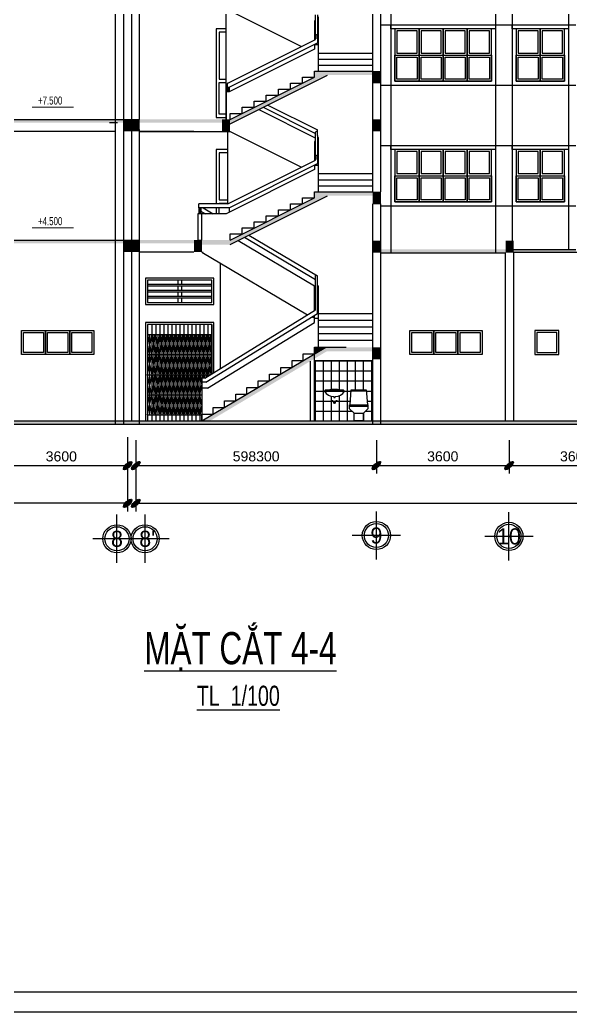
# Model space of a CAD drawing. Extents: x -110475 to -26375, y -22185 to 37215.
# Drawn here: x -76441 to -62730, y -22185 to 2491 of the extents above; entities that cross this region are included whole.
import ezdxf
from ezdxf.enums import TextEntityAlignment as Align

# ---------------------------------------------------------------- set-up
doc = ezdxf.new("R2010")
doc.units = 0
doc.header["$LTSCALE"] = 800
doc.header["$MEASUREMENT"] = 0
doc.header["$PDMODE"] = 2
doc.layers.get('0').update_dxf_attribs({"linetype": 'CONTINUOUS'})
doc.layers.get('DEFPOINTS').update_dxf_attribs({"linetype": 'CONTINUOUS'})
for name, color, linetype in [('BAO', 3, 'CONTINUOUS'), ('CUA', 4, 'CONTINUOUS'), ('DIM', 6, 'CONTINUOUS'), ('HATCH', 6, 'CONTINUOUS'), ('mc1', 5, 'CONTINUOUS'), ('MDUNG', 3, 'CONTINUOUS'), ('TBI', 3, 'CONTINUOUS'), ('TEXT', 7, 'CONTINUOUS')]:
    doc.layers.add(name, color=color, linetype=linetype)
doc.layers.add('TUONG', color=3, linetype='CONTINUOUS', lineweight=30)
doc.styles.add('DIM', font='VHELVEN.TTF')
doc.styles.get("Standard").update_dxf_attribs({"font": 'vn_vni.shx', "width": 0.7})
doc.styles.add('T2', font='VTIMESN.TTF')
doc.styles.add('VNI-HELVE', font='VHELVEN.TTF')
doc.dimstyles.new('DIM100S', dxfattribs={"dimtxt": 250, "dimasz": 150, "dimexe": 200, "dimexo": 0, "dimgap": 100, "dimtad": 1, "dimdec": 0, "dimlfac": 100, "dimrnd": 50, "dimzin": 0, "dimdsep": 46, "dimtxsty": 'VNI-HELVE', "dimblk1": 'ARCHTICK', "dimblk2": 'ARCHTICK', "dimsah": 1, "dimcen": 0, "dimclrd": 6, "dimclre": 6, "dimclrt": 6, "dimadec": 0, "dimazin": 0, "dimtfac": 1, "dimtdec": 0, "dimtofl": 0, "dimtmove": 0, "dimatfit": 3, "dimldrblk": 'ARCHTICK', "dimfxl": 0, "dimtolj": 1, "dimtzin": 0, "dimarcsym": 0})

# ---------------------------------------------------------------- blocks, each defined once
blk = doc.blocks.new('SB6')
at = {"layer": 'TEXT'}
blk.add_line((-160, 0), (169, 0), dxfattribs=at)
blk.add_lwpolyline([(0, 0, 0, 150, 0), (0, 150, 0, 0, 0), (0, 340, 20, 20, 0)], format="xyseb", dxfattribs=at)
at = {"layer": 'TEXT', "const_width": 20}
blk.add_lwpolyline([(-56, 302), (983, 302)], dxfattribs=at)
at = {"layer": 'TEXT', "color": 7, "style": 'DIM'}
blk.add_attdef('+0.000', (94, 369), '', height=150, dxfattribs=at)
blk = doc.blocks.new('WC2d21')
blk.add_line((-154, 762), (154, 762))
at = {"color": 151}
for p, q in [((-250, 738), (250, 738)), ((-69, 502), (-39, 502)), ((-54, 517), (-54, 488)), ((69, 502), (39, 502)), ((54, 517), (54, 488)), ((-25, 457), (25, 457)), ((0, 483), (0, 432))]:
    blk.add_line(p, q, dxfattribs=at)
blk.add_lwpolyline([(14, 580), (19, 605, 0.263805), (250, 738), (229, 762), (154, 762, 0.159336), (-154, 762), (-229, 762), (-250, 738, 0.263805), (-19, 605), (-14, 580), (0, 580)], format="xyb", close=True)
for centre, radius in [((-54, 502), 10.5), ((54, 502), 10.5), ((0, 457), 21)]:
    blk.add_circle(centre, radius, dxfattribs=at)
blk = doc.blocks.new('_ArchTick')
h = blk.add_hatch(color=256)
edge = h.paths.add_edge_path()
edge.add_ellipse((0, 0), major_axis=(0.5, 0.5), ratio=0.348148, start_angle=0, end_angle=360)
blk.add_ellipse((0, 0), major_axis=(0.5, 0.5), ratio=0.348148)
blk = doc.blocks.new('*D12')
at = {"layer": 'DEFPOINTS', "color": 0, "linetype": 'Continuous'}
for p in [(-77058, -7885), (-73761, -7885), (-73761, -8594)]:
    blk.add_point(p, dxfattribs=at)
at = {"layer": 'DIM', "color": 6, "linetype": 'Continuous', "lineweight": -2}
for p, q in [((-77058, -7885), (-77058, -8794)), ((-73761, -7885), (-73761, -8794)), ((-77058, -8594), (-73761, -8594))]:
    blk.add_line(p, q, dxfattribs=at)
at = {"layer": 'DIM', "color": 6, "linetype": 'Continuous', "lineweight": -2, "xscale": 200, "yscale": 200, "zscale": 200, "rotation": 180}
blk.add_blockref('_ArchTick', (-77058, -8594), dxfattribs=at)
at = {"layer": 'DIM', "color": 6, "linetype": 'Continuous', "lineweight": -2, "xscale": 200, "yscale": 200, "zscale": 200}
blk.add_blockref('_ArchTick', (-73761, -8594), dxfattribs=at)
at = {"layer": 'DIM', "color": 6, "linetype": 'Continuous', "insert": (-75410, -8366), "char_height": 250, "attachment_point": 5, "style": 'VNI-HELVE'}
blk.add_mtext('\\A1;3600', dxfattribs=at)
blk = doc.blocks.new('*D13')
at = {"layer": 'DEFPOINTS', "color": 0, "linetype": 'Continuous'}
for p in [(-73557, -7961), (-67574, -7961), (-67574, -8593)]:
    blk.add_point(p, dxfattribs=at)
at = {"layer": 'DIM', "color": 6, "linetype": 'Continuous', "lineweight": -2}
for p, q in [((-73557, -7961), (-73557, -8793)), ((-67574, -7961), (-67574, -8793)), ((-73557, -8593), (-67574, -8593))]:
    blk.add_line(p, q, dxfattribs=at)
at = {"layer": 'DIM', "color": 6, "linetype": 'Continuous', "lineweight": -2, "xscale": 200, "yscale": 200, "zscale": 200, "rotation": 180}
blk.add_blockref('_ArchTick', (-73557, -8593), dxfattribs=at)
at = {"layer": 'DIM', "color": 6, "linetype": 'Continuous', "lineweight": -2, "xscale": 200, "yscale": 200, "zscale": 200}
blk.add_blockref('_ArchTick', (-67574, -8593), dxfattribs=at)
at = {"layer": 'DIM', "color": 6, "linetype": 'Continuous', "insert": (-70565, -8365), "char_height": 250, "attachment_point": 5, "style": 'VNI-HELVE'}
blk.add_mtext('\\A1;598300', dxfattribs=at)
blk = doc.blocks.new('*D14')
at = {"layer": 'DEFPOINTS', "color": 0, "linetype": 'Continuous'}
for p in [(-67574, -7961), (-64273, -7961), (-64273, -8593)]:
    blk.add_point(p, dxfattribs=at)
at = {"layer": 'DIM', "color": 6, "linetype": 'Continuous', "lineweight": -2}
for p, q in [((-67574, -7961), (-67574, -8793)), ((-64273, -7961), (-64273, -8793)), ((-67574, -8593), (-64273, -8593))]:
    blk.add_line(p, q, dxfattribs=at)
at = {"layer": 'DIM', "color": 6, "linetype": 'Continuous', "lineweight": -2, "xscale": 200, "yscale": 200, "zscale": 200, "rotation": 180}
blk.add_blockref('_ArchTick', (-67574, -8593), dxfattribs=at)
at = {"layer": 'DIM', "color": 6, "linetype": 'Continuous', "lineweight": -2, "xscale": 200, "yscale": 200, "zscale": 200}
blk.add_blockref('_ArchTick', (-64273, -8593), dxfattribs=at)
at = {"layer": 'DIM', "color": 6, "linetype": 'Continuous', "insert": (-65923, -8365), "char_height": 250, "attachment_point": 5, "style": 'VNI-HELVE'}
blk.add_mtext('\\A1;3600', dxfattribs=at)
blk = doc.blocks.new('*D15')
at = {"layer": 'DEFPOINTS', "color": 0, "linetype": 'Continuous'}
for p in [(-64273, -7961), (-60965, -7961), (-60965, -8593)]:
    blk.add_point(p, dxfattribs=at)
at = {"layer": 'DIM', "color": 6, "linetype": 'Continuous', "lineweight": -2}
for p, q in [((-64273, -7961), (-64273, -8793)), ((-60965, -7961), (-60965, -8793)), ((-64273, -8593), (-60965, -8593))]:
    blk.add_line(p, q, dxfattribs=at)
at = {"layer": 'DIM', "color": 6, "linetype": 'Continuous', "lineweight": -2, "xscale": 200, "yscale": 200, "zscale": 200, "rotation": 180}
blk.add_blockref('_ArchTick', (-64273, -8593), dxfattribs=at)
at = {"layer": 'DIM', "color": 6, "linetype": 'Continuous', "lineweight": -2, "xscale": 200, "yscale": 200, "zscale": 200}
blk.add_blockref('_ArchTick', (-60965, -8593), dxfattribs=at)
at = {"layer": 'DIM', "color": 6, "linetype": 'Continuous', "insert": (-62619, -8365), "char_height": 250, "attachment_point": 5, "style": 'VNI-HELVE'}
blk.add_mtext('\\A1;3600', dxfattribs=at)
blk = doc.blocks.new('*D21')
at = {"layer": 'DEFPOINTS', "color": 0, "linetype": 'Continuous'}
for p in [(-73557, -7961), (-41776, -7961), (-73557, -9533)]:
    blk.add_point(p, dxfattribs=at)
at = {"layer": 'DIM', "color": 6, "linetype": 'Continuous', "lineweight": -2}
for p, q in [((-73557, -7961), (-73557, -9733)), ((-41776, -7961), (-41776, -9733)), ((-41776, -9533), (-73557, -9533))]:
    blk.add_line(p, q, dxfattribs=at)
at = {"layer": 'DIM', "color": 6, "linetype": 'Continuous', "lineweight": -2, "xscale": 200, "yscale": 200, "zscale": 200, "rotation": 180}
blk.add_blockref('_ArchTick', (-73557, -9533), dxfattribs=at)
at = {"layer": 'DIM', "color": 6, "linetype": 'Continuous', "lineweight": -2, "xscale": 200, "yscale": 200, "zscale": 200}
blk.add_blockref('_ArchTick', (-41776, -9533), dxfattribs=at)
at = {"layer": 'DIM', "color": 6, "linetype": 'Continuous', "insert": (-57666, -9305), "char_height": 250, "attachment_point": 5, "style": 'VNI-HELVE'}
blk.add_mtext('\\A1;33600', dxfattribs=at)
blk = doc.blocks.new('*D22')
at = {"layer": 'DEFPOINTS', "color": 0, "linetype": 'Continuous'}
for p in [(-99575, -7885), (-73761, -7885), (-99575, -9531)]:
    blk.add_point(p, dxfattribs=at)
at = {"layer": 'DIM', "color": 6, "linetype": 'Continuous', "lineweight": -2}
for p, q in [((-99575, -7885), (-99575, -9731)), ((-73761, -7885), (-73761, -9731)), ((-73761, -9531), (-99575, -9531))]:
    blk.add_line(p, q, dxfattribs=at)
at = {"layer": 'DIM', "color": 6, "linetype": 'Continuous', "lineweight": -2, "xscale": 200, "yscale": 200, "zscale": 200, "rotation": 180}
blk.add_blockref('_ArchTick', (-99575, -9531), dxfattribs=at)
at = {"layer": 'DIM', "color": 6, "linetype": 'Continuous', "lineweight": -2, "xscale": 200, "yscale": 200, "zscale": 200}
blk.add_blockref('_ArchTick', (-73761, -9531), dxfattribs=at)
at = {"layer": 'DIM', "color": 6, "linetype": 'Continuous', "insert": (-86668, -9303), "char_height": 250, "attachment_point": 5, "style": 'VNI-HELVE'}
blk.add_mtext('\\A1;27600', dxfattribs=at)

msp = doc.modelspace()

# ---------------------------------------------------------------- hatches: boundary and pattern name
at = {"layer": 'HATCH'}
h = msp.add_hatch(dxfattribs=at)
h.set_pattern_fill('_USER', color=6, scale=250, style=0, pattern_type=0)
h.set_pattern_definition([(0, (117909.05, 26760.27), (0, 250), [])])
h.paths.add_polyline_path([(-67662.808, -5983.693), (-69112.679, -5983.693), (-69112.679, -7483.693), (-68127.808, -7483.693), (-68127.808, -7287.861), (-68241.808, -7179.993), (-68241.808, -7112.029), (-68241.808, -7080.693), (-68230.04, -7080.693), (-68197.808, -6712.693), (-68012.808, -6712.693), (-67827.808, -6712.693), (-67795.575, -7080.693), (-67783.808, -7080.693), (-67783.808, -7112.029), (-67783.808, -7179.993), (-67897.808, -7287.861), (-67897.808, -7483.693), (-67662.808, -7483.693)])
h.paths.add_polyline_path([(-68387.757, -6721.202), (-68366.815, -6745.711, -0.263804579), (-68597.581, -6879.183), (-68602.484, -6903.693), (-68616.954, -6903.693), (-68631.424, -6903.693), (-68636.328, -6879.183, -0.263804579), (-68867.094, -6745.711), (-68846.152, -6721.202), (-68770.776, -6721.202, -0.159336024), (-68463.132, -6721.202)], flags=16)
h.paths.add_polyline_path([(-68552.145, -6981.202, -1), (-68573.145, -6981.202, -1)], flags=16)
h.paths.add_polyline_path([(-68660.763, -6981.202, -1), (-68681.763, -6981.202, -1)], flags=16)
h.paths.add_polyline_path([(-68595.954, -7026.202, -1), (-68637.954, -7026.202, -1)], flags=16)
h = msp.add_hatch(dxfattribs=at)
h.set_pattern_fill('_USER', color=6, scale=200, angle=90, style=0, pattern_type=0)
h.set_pattern_definition([(90, (117909.05, 26760.27), (-200, 1e-14), [])])
h.paths.add_polyline_path([(-67662.808, -5983.693), (-69112.679, -5983.693), (-69112.679, -7483.693), (-68127.808, -7483.693), (-68127.808, -7287.861), (-68241.808, -7179.993), (-68241.808, -7112.029), (-68241.808, -7080.693), (-68230.04, -7080.693), (-68197.808, -6712.693), (-68012.808, -6712.693), (-67827.808, -6712.693), (-67795.575, -7080.693), (-67783.808, -7080.693), (-67783.808, -7112.029), (-67783.808, -7179.993), (-67897.808, -7287.861), (-67897.808, -7483.693), (-67662.808, -7483.693)])
h.paths.add_polyline_path([(-68387.757, -6721.202), (-68366.815, -6745.711, -0.263804579), (-68597.581, -6879.183), (-68602.484, -6903.693), (-68616.954, -6903.693), (-68631.424, -6903.693), (-68636.328, -6879.183, -0.263804579), (-68867.094, -6745.711), (-68846.152, -6721.202), (-68770.776, -6721.202, -0.159336024), (-68463.132, -6721.202)], flags=16)
h.paths.add_polyline_path([(-68552.145, -6981.202, -1), (-68573.145, -6981.202, -1)], flags=16)
h.paths.add_polyline_path([(-68660.763, -6981.202, -1), (-68681.763, -6981.202, -1)], flags=16)
h.paths.add_polyline_path([(-68595.954, -7026.202, -1), (-68637.954, -7026.202, -1)], flags=16)

# ---------------------------------------------------------------- linework, layer by layer
at = {"layer": 'BAO', "color": 3, "linetype": 'Continuous'}
for p, q in [((-74026.275, -11013.527), (-74026.275, -9813.527)), ((-73326.275, -11013.527), (-73326.275, -9813.527)), ((-67573.951, -10931.377), (-67573.951, -9731.377)), ((-64278.275, -10953.326), (-64278.275, -9753.326)), ((-66973.951, -10331.377), (-68173.951, -10331.377)), ((-63678.275, -10353.326), (-64878.275, -10353.326)), ((-73426.275, -10413.527), (-74626.275, -10413.527)), ((-72726.275, -10413.527), (-73926.275, -10413.527))]:
    msp.add_line(p, q, dxfattribs=at)
for points in [[(-73662.808, 23916.307), (-73662.808, -7483.693)], [(-71212.679, 16.307), (-71212.679, 166.307), (-70912.679, 166.307), (-70912.679, 316.307), (-70612.679, 316.307), (-70612.679, 466.307), (-70312.679, 466.307), (-70312.679, 616.307), (-70012.679, 616.307), (-70012.679, 766.307), (-69712.679, 766.307), (-69712.679, 916.307), (-69412.679, 916.307), (-69412.679, 1066.307), (-69112.679, 1066.307)], [(-74062.808, -283.693), (-76962.808, -283.693)], [(-72112.679, -283.693), (-73462.808, -283.693)], [(-71212.679, -2983.693), (-71212.679, -2833.693), (-70912.679, -2833.693), (-70912.679, -2683.693), (-70612.679, -2683.693), (-70612.679, -2533.693), (-70312.679, -2533.693), (-70312.679, -2383.693), (-70012.679, -2383.693), (-70012.679, -2233.693), (-69712.679, -2233.693), (-69712.679, -2083.693), (-69412.679, -2083.693), (-69412.679, -1933.693), (-69112.679, -1933.693)], [(-72112.679, -3283.693), (-73462.808, -3283.693)], [(-71912.679, -7483.693), (-71912.679, -7317.026), (-71632.679, -7317.026), (-71632.679, -7150.359), (-71352.679, -7150.359), (-71352.679, -6983.693), (-71072.679, -6983.693), (-71072.679, -6817.026), (-70792.679, -6817.026), (-70792.679, -6650.359), (-70512.679, -6650.359), (-70512.679, -6483.693), (-70232.679, -6483.693), (-70232.679, -6317.026), (-69952.679, -6317.026), (-69952.679, -6150.359), (-69672.679, -6150.359), (-69672.679, -5983.693), (-69392.679, -5983.693), (-69392.679, -5817.026), (-69112.679, -5817.026)]]:
    msp.add_lwpolyline(points, dxfattribs=at)
for centre, radius in [((-74026.275, -10413.527), 350), ((-74026.275, -10413.527), 300), ((-73326.275, -10413.527), 350), ((-73326.275, -10413.527), 300), ((-67573.951, -10331.377), 350), ((-67573.951, -10331.377), 300), ((-64278.275, -10353.326), 350), ((-64278.275, -10353.326), 300)]:
    msp.add_circle(centre, radius, dxfattribs=at)
at = {"layer": 'CUA', "color": 4, "linetype": 'ByBlock'}
for p, q in [((-69087.679, 2003.074), (-69087.679, 2616.307)), ((-69037.679, 2616.307), (-69037.679, 1915.611)), ((-69012.679, 2466.307), (-69012.679, 2566.307)), ((-71562.808, 2266.307), (-71562.808, 66.307)), ((-71312.679, 2266.307), (-71562.808, 2266.307)), ((-69112.679, 2466.307), (-69112.679, 1990.611)), ((-69087.679, 2466.307), (-69112.679, 2466.307)), ((-69012.679, 2466.307), (-69037.679, 2466.307)), ((-69012.679, 1216.307), (-69012.679, 2466.307)), ((-71482.808, 2186.307), (-71482.808, 1016.307)), ((-71312.679, 2186.307), (-71482.808, 2186.307)), ((-71267.679, 916.307), (-69087.679, 2003.074)), ((-69087.679, 2096.307), (-69087.679, 2016.307)), ((-69057.679, 2116.307), (-69067.679, 2116.307)), ((-69037.679, 2016.307), (-69037.679, 2096.307)), ((-71237.679, 815.611), (-69037.679, 1915.611)), ((-69112.679, 1878.111), (-69112.679, 1766.307)), ((-69012.679, 1866.307), (-69112.679, 1866.307)), ((-69062.679, 1903.111), (-69062.679, 1866.307)), ((-69062.679, 1903.111), (-69062.679, 1866.307)), ((-69012.679, 1216.307), (-69012.679, 1866.307)), ((-69012.679, 1666.307), (-67662.808, 1666.307)), ((-69012.679, 1516.307), (-67662.808, 1516.307)), ((-69012.679, 1366.307), (-67662.808, 1366.307)), ((-71482.808, 1016.307), (-71312.679, 1016.307)), ((-71482.808, 146.307), (-71482.808, 936.307)), ((-71482.808, 936.307), (-71312.679, 936.307)), ((-71287.679, 896.307), (-71287.679, 816.307)), ((-71287.679, 840.611), (-71287.679, 703.807)), ((-71287.679, 816.307), (-71237.679, 816.307)), ((-71262.679, 816.307), (-71262.679, 703.807)), ((-71262.679, 816.307), (-71262.679, 703.807)), ((-71237.679, 816.307), (-71237.679, 703.807)), ((-71312.679, 703.807), (-71312.679, 16.307)), ((-71237.679, 703.807), (-71312.679, 703.807)), ((-70500.876, 260.406), (-69112.679, -433.693)), ((-70388.376, 316.656), (-69087.679, -333.693)), ((-70276.573, 372.557), (-69037.679, -246.889)), ((-71562.808, 66.307), (-71312.679, 66.307)), ((-71312.679, 146.307), (-71482.808, 146.307)), ((-69112.679, -433.693), (-69087.679, -433.693)), ((-69087.679, -383.693), (-69087.679, -303.693)), ((-69087.679, -996.926), (-69087.679, -383.693)), ((-69057.679, -283.693), (-69067.679, -283.693)), ((-69037.679, -383.693), (-69037.679, -246.889)), ((-69037.679, -383.693), (-69037.679, -1084.389)), ((-69037.679, -433.693), (-69012.679, -433.693)), ((-69012.679, -533.693), (-69012.679, -433.693)), ((-71562.808, -733.693), (-71562.808, -2083.693)), ((-71276.545, -733.693), (-71562.808, -733.693)), ((-69112.679, -533.693), (-69112.679, -1009.389)), ((-69087.679, -533.693), (-69112.679, -533.693)), ((-69012.679, -533.693), (-69037.679, -533.693)), ((-69012.679, -1783.693), (-69012.679, -533.693)), ((-71482.808, -813.693), (-71482.808, -1983.693)), ((-71276.545, -813.693), (-71482.808, -813.693)), ((-69087.679, -903.693), (-69087.679, -983.693)), ((-69057.679, -883.693), (-69067.679, -883.693)), ((-69037.679, -983.693), (-69037.679, -903.693)), ((-71267.679, -2083.693), (-69087.679, -996.926)), ((-71236.286, -2183.693), (-69037.679, -1084.389)), ((-69112.679, -1121.889), (-69112.679, -1233.693)), ((-69012.679, -1133.693), (-69112.679, -1133.693)), ((-69062.679, -1096.889), (-69062.679, -1133.693)), ((-69062.679, -1096.889), (-69062.679, -1133.693)), ((-69012.679, -1783.693), (-69012.679, -1133.693)), ((-69012.679, -1333.693), (-67662.808, -1333.693)), ((-69012.679, -1483.693), (-67662.808, -1483.693)), ((-69012.679, -1633.693), (-67662.808, -1633.693)), ((-71267.679, -2083.693), (-71987.679, -2083.693)), ((-71987.679, -2183.693), (-71987.679, -2083.693)), ((-71236.286, -2183.693), (-71987.679, -2183.693)), ((-71987.679, -2183.693), (-71987.679, -2333.693)), ((-71962.679, -2183.693), (-71962.679, -2333.693)), ((-71962.679, -2183.693), (-71962.679, -2333.693)), ((-71937.679, -2183.693), (-71937.679, -2333.693)), ((-71482.808, -1983.693), (-71276.545, -1983.693)), ((-71237.679, -2183.693), (-71237.679, -2296.193)), ((-72012.679, -2333.693), (-72012.679, -2983.693)), ((-71912.679, -2983.693), (-71912.679, -2333.693)), ((-72012.679, -2983.693), (-71912.679, -2983.693)), ((-72012.679, -2983.693), (-71912.679, -2983.693)), ((-71843.403, -6417.026), (-69087.679, -4722.239)), ((-71815.114, -6517.026), (-69037.679, -4808.887)), ((-69177.45, -4894.847), (-69163.828, -4902.955)), ((-69163.828, -4902.955), (-69112.679, -4902.955)), ((-71772.679, -6667.026), (-69112.679, -5031.11)), ((-71912.679, -6417.026), (-71912.679, -6517.026)), ((-71843.403, -6417.026), (-71912.679, -6417.026)), ((-71912.679, -6417.026), (-71912.679, -6517.026)), ((-71843.403, -6417.026), (-71912.679, -6417.026)), ((-71815.114, -6517.026), (-71912.679, -6517.026)), ((-71912.679, -6667.026), (-71912.679, -7483.693)), ((-71772.679, -6667.026), (-71912.679, -6667.026)), ((-71912.679, -6667.026), (-71912.679, -7483.693))]:
    msp.add_line(p, q, dxfattribs=at)
at = {"layer": 'CUA', "color": 4}
for p, q in [((-71884.679, -2183.693), (-71632.679, -2333.693)), ((-71937.679, -2268.52), (-71828.189, -2333.693)), ((-70851.636, -2914.974), (-69087.679, -3964.948)), ((-70745.381, -2861.847), (-69037.679, -3878.336)), ((-71011.019, -2994.666), (-69112.679, -4124.63)), ((-69087.679, -4722.239), (-69087.679, -3848.574)), ((-69037.679, -4808.887), (-69037.679, -3878.336)), ((-69112.679, -4737.614), (-69112.679, -4124.63)), ((-69112.679, -4124.63), (-69087.679, -4124.63)), ((-69037.679, -4124.63), (-69012.679, -4124.63)), ((-69012.679, -5650.359), (-69012.679, -4124.63)), ((-69112.679, -5031.11), (-69112.679, -4855.012)), ((-69112.679, -4931.11), (-69012.679, -4931.11)), ((-67662.808, -4817.026), (-69012.679, -4817.026)), ((-73312.808, -5033.693), (-73312.808, -7483.693)), ((-71612.808, -5033.693), (-73312.808, -5033.693)), ((-71662.808, -5083.693), (-73262.808, -5083.693)), ((-73262.808, -5083.693), (-73262.808, -7483.693)), ((-73162.808, -5083.693), (-73162.808, -7483.693)), ((-73062.808, -5083.693), (-73062.808, -7483.693)), ((-72962.808, -5083.693), (-72962.808, -7483.693)), ((-72862.808, -5083.693), (-72862.808, -7483.693)), ((-72762.808, -5083.693), (-72762.808, -7483.693)), ((-72662.808, -5083.693), (-72662.808, -7483.693)), ((-72562.808, -5083.693), (-72562.808, -7483.693)), ((-72462.808, -5083.693), (-72462.808, -7483.693)), ((-72362.808, -5083.693), (-72362.808, -7483.693)), ((-72262.808, -5083.693), (-72262.808, -7483.693)), ((-72162.808, -5083.693), (-72162.808, -7483.693)), ((-72062.808, -5083.693), (-72062.808, -7483.693)), ((-71962.808, -5083.693), (-71962.808, -7483.693)), ((-71862.808, -5083.693), (-71862.808, -6417.026)), ((-71762.808, -5083.693), (-71762.808, -6367.46)), ((-71662.808, -6305.959), (-71662.808, -5083.693)), ((-71662.808, -5083.693), (-71662.808, -6305.959)), ((-71612.808, -6275.209), (-71612.808, -5033.693)), ((-67662.808, -4983.693), (-69012.679, -4983.693)), ((-67662.808, -5150.359), (-69012.679, -5150.359)), ((-73262.808, -5333.693), (-71662.808, -5333.693)), ((-73262.808, -5333.693), (-72862.808, -7333.693)), ((-73212.808, -5333.693), (-73212.808, -7333.693)), ((-73112.808, -5333.693), (-73112.808, -7333.693)), ((-73012.808, -5333.693), (-73012.808, -7333.693)), ((-72912.808, -5333.693), (-72912.808, -7333.693)), ((-72812.808, -5333.693), (-72812.808, -7333.693)), ((-72712.808, -5333.693), (-72712.808, -7333.693)), ((-72612.808, -5333.693), (-72612.808, -7333.693)), ((-72512.808, -5333.693), (-72512.808, -7333.693)), ((-72412.808, -5333.693), (-72412.808, -7333.693)), ((-72312.808, -5333.693), (-72312.808, -7333.693)), ((-72212.808, -5333.693), (-72212.808, -7333.693)), ((-72112.808, -5333.693), (-72112.808, -7333.693)), ((-72012.808, -5333.693), (-72012.808, -7333.693)), ((-71912.808, -5333.693), (-71912.808, -7333.693)), ((-71812.808, -5333.693), (-71812.808, -6398.21)), ((-71712.808, -5333.693), (-71712.808, -6336.709)), ((-67662.808, -5317.026), (-69012.679, -5317.026)), ((-67662.808, -5483.693), (-69012.679, -5483.693)), ((-73262.808, -5833.693), (-71662.808, -5833.693)), ((-73262.808, -6333.693), (-71707.903, -6333.693)), ((-73262.808, -6833.693), (-71912.679, -6833.693)), ((-73262.808, -7333.693), (-71912.679, -7333.693))]:
    msp.add_line(p, q, dxfattribs=at)
for points in [[(-67212.808, 2366.307), (-64612.808, 2366.307), (-64612.808, 2266.307), (-67212.808, 2266.307)], [(-67212.808, 2366.307), (-64612.808, 2366.307), (-64612.808, 2266.307), (-67212.808, 2266.307)], [(-67112.808, 966.307), (-64712.808, 966.307), (-64712.808, 2266.307), (-67112.808, 2266.307)], [(-66512.808, 2266.307), (-67112.808, 2266.307), (-67112.808, 1616.307), (-66512.808, 1616.307)], [(-65912.808, 2266.307), (-66512.808, 2266.307), (-66512.808, 1616.307), (-65912.808, 1616.307)], [(-65312.808, 2266.307), (-65912.808, 2266.307), (-65912.808, 1616.307), (-65312.808, 1616.307)], [(-64712.808, 2266.307), (-65312.808, 2266.307), (-65312.808, 1616.307), (-64712.808, 1616.307)], [(-64197.817, 2366.307), (-62797.817, 2366.307), (-62797.817, 2266.307), (-64197.817, 2266.307)], [(-63497.817, 2266.307), (-64097.817, 2266.307), (-64097.817, 1616.307), (-63497.817, 1616.307)], [(-62897.817, 2266.307), (-63497.817, 2266.307), (-63497.817, 1616.307), (-62897.817, 1616.307)], [(-66562.808, 2216.307), (-67062.808, 2216.307), (-67062.808, 1666.307), (-66562.808, 1666.307)], [(-65962.808, 2216.307), (-66462.808, 2216.307), (-66462.808, 1666.307), (-65962.808, 1666.307)], [(-65362.808, 2216.307), (-65862.808, 2216.307), (-65862.808, 1666.307), (-65362.808, 1666.307)], [(-64762.808, 2216.307), (-65262.808, 2216.307), (-65262.808, 1666.307), (-64762.808, 1666.307)], [(-63547.817, 2216.307), (-64047.817, 2216.307), (-64047.817, 1666.307), (-63547.817, 1666.307)], [(-62947.817, 2216.307), (-63447.817, 2216.307), (-63447.817, 1666.307), (-62947.817, 1666.307)], [(-66512.808, 966.307), (-67112.808, 966.307), (-67112.808, 1616.307), (-66512.808, 1616.307)], [(-66562.808, 1016.307), (-67062.808, 1016.307), (-67062.808, 1566.307), (-66562.808, 1566.307)], [(-65912.808, 966.307), (-66512.808, 966.307), (-66512.808, 1616.307), (-65912.808, 1616.307)], [(-65962.808, 1016.307), (-66462.808, 1016.307), (-66462.808, 1566.307), (-65962.808, 1566.307)], [(-65312.808, 966.307), (-65912.808, 966.307), (-65912.808, 1616.307), (-65312.808, 1616.307)], [(-65362.808, 1016.307), (-65862.808, 1016.307), (-65862.808, 1566.307), (-65362.808, 1566.307)], [(-64712.808, 966.307), (-65312.808, 966.307), (-65312.808, 1616.307), (-64712.808, 1616.307)], [(-64762.808, 1016.307), (-65262.808, 1016.307), (-65262.808, 1566.307), (-64762.808, 1566.307)], [(-63497.817, 966.307), (-64097.817, 966.307), (-64097.817, 1616.307), (-63497.817, 1616.307)], [(-63547.817, 1016.307), (-64047.817, 1016.307), (-64047.817, 1566.307), (-63547.817, 1566.307)], [(-62897.817, 966.307), (-63497.817, 966.307), (-63497.817, 1616.307), (-62897.817, 1616.307)], [(-62947.817, 1016.307), (-63447.817, 1016.307), (-63447.817, 1566.307), (-62947.817, 1566.307)], [(-67212.808, -633.693), (-64612.808, -633.693), (-64612.808, -733.693), (-67212.808, -733.693)], [(-67212.808, -633.693), (-64612.808, -633.693), (-64612.808, -733.693), (-67212.808, -733.693)], [(-67112.808, -2033.693), (-64712.808, -2033.693), (-64712.808, -733.693), (-67112.808, -733.693)], [(-66512.808, -733.693), (-67112.808, -733.693), (-67112.808, -1383.693), (-66512.808, -1383.693)], [(-65912.808, -733.693), (-66512.808, -733.693), (-66512.808, -1383.693), (-65912.808, -1383.693)], [(-65312.808, -733.693), (-65912.808, -733.693), (-65912.808, -1383.693), (-65312.808, -1383.693)], [(-64712.808, -733.693), (-65312.808, -733.693), (-65312.808, -1383.693), (-64712.808, -1383.693)], [(-64197.817, -633.693), (-62797.817, -633.693), (-62797.817, -733.693), (-64197.817, -733.693)], [(-63497.817, -733.693), (-64097.817, -733.693), (-64097.817, -1383.693), (-63497.817, -1383.693)], [(-62897.817, -733.693), (-63497.817, -733.693), (-63497.817, -1383.693), (-62897.817, -1383.693)], [(-66562.808, -783.693), (-67062.808, -783.693), (-67062.808, -1333.693), (-66562.808, -1333.693)], [(-65962.808, -783.693), (-66462.808, -783.693), (-66462.808, -1333.693), (-65962.808, -1333.693)], [(-65362.808, -783.693), (-65862.808, -783.693), (-65862.808, -1333.693), (-65362.808, -1333.693)], [(-64762.808, -783.693), (-65262.808, -783.693), (-65262.808, -1333.693), (-64762.808, -1333.693)], [(-63547.817, -783.693), (-64047.817, -783.693), (-64047.817, -1333.693), (-63547.817, -1333.693)], [(-62947.817, -783.693), (-63447.817, -783.693), (-63447.817, -1333.693), (-62947.817, -1333.693)], [(-66512.808, -2033.693), (-67112.808, -2033.693), (-67112.808, -1383.693), (-66512.808, -1383.693)], [(-66562.808, -1983.693), (-67062.808, -1983.693), (-67062.808, -1433.693), (-66562.808, -1433.693)], [(-65912.808, -2033.693), (-66512.808, -2033.693), (-66512.808, -1383.693), (-65912.808, -1383.693)], [(-65962.808, -1983.693), (-66462.808, -1983.693), (-66462.808, -1433.693), (-65962.808, -1433.693)], [(-65312.808, -2033.693), (-65912.808, -2033.693), (-65912.808, -1383.693), (-65312.808, -1383.693)], [(-65362.808, -1983.693), (-65862.808, -1983.693), (-65862.808, -1433.693), (-65362.808, -1433.693)], [(-64712.808, -2033.693), (-65312.808, -2033.693), (-65312.808, -1383.693), (-64712.808, -1383.693)], [(-64762.808, -1983.693), (-65262.808, -1983.693), (-65262.808, -1433.693), (-64762.808, -1433.693)], [(-63497.817, -2033.693), (-64097.817, -2033.693), (-64097.817, -1383.693), (-63497.817, -1383.693)], [(-63547.817, -1983.693), (-64047.817, -1983.693), (-64047.817, -1433.693), (-63547.817, -1433.693)], [(-62897.817, -2033.693), (-63497.817, -2033.693), (-63497.817, -1383.693), (-62897.817, -1383.693)], [(-62947.817, -1983.693), (-63447.817, -1983.693), (-63447.817, -1433.693), (-62947.817, -1433.693)], [(-72512.808, -4083.693), (-72412.808, -4083.693), (-72412.808, -3983.693), (-72512.808, -3983.693)], [(-72512.808, -4233.693), (-72412.808, -4233.693), (-72412.808, -4133.693), (-72512.808, -4133.693)], [(-72512.808, -4383.693), (-72412.808, -4383.693), (-72412.808, -4283.693), (-72512.808, -4283.693)], [(-72512.808, -4533.693), (-72412.808, -4533.693), (-72412.808, -4433.693), (-72512.808, -4433.693)], [(-75799.489, -5833.693), (-76399.489, -5833.693), (-76399.489, -5233.693), (-75799.489, -5233.693)], [(-75849.489, -5783.693), (-76349.489, -5783.693), (-76349.489, -5283.693), (-75849.489, -5283.693)], [(-75199.489, -5833.693), (-75799.489, -5833.693), (-75799.489, -5233.693), (-75199.489, -5233.693)], [(-75249.489, -5783.693), (-75749.489, -5783.693), (-75749.489, -5283.693), (-75249.489, -5283.693)], [(-74599.489, -5833.693), (-75199.489, -5833.693), (-75199.489, -5233.693), (-74599.489, -5233.693)], [(-74649.489, -5783.693), (-75149.489, -5783.693), (-75149.489, -5283.693), (-74649.489, -5283.693)], [(-66144.698, -5833.693), (-66744.698, -5833.693), (-66744.698, -5233.693), (-66144.698, -5233.693)], [(-66194.698, -5783.693), (-66694.698, -5783.693), (-66694.698, -5283.693), (-66194.698, -5283.693)], [(-65544.698, -5833.693), (-66144.698, -5833.693), (-66144.698, -5233.693), (-65544.698, -5233.693)], [(-65594.698, -5783.693), (-66094.698, -5783.693), (-66094.698, -5283.693), (-65594.698, -5283.693)], [(-64944.698, -5833.693), (-65544.698, -5833.693), (-65544.698, -5233.693), (-64944.698, -5233.693)], [(-64994.698, -5783.693), (-65494.698, -5783.693), (-65494.698, -5283.693), (-64994.698, -5283.693)]]:
    msp.add_lwpolyline(points, close=True, dxfattribs=at)
at = {"layer": 'CUA', "color": 4, "linetype": 'ByBlock'}
for points in [[(-64097.817, 966.307), (-62897.817, 966.307), (-62897.817, 2266.307), (-64097.817, 2266.307)], [(-64097.817, -2033.693), (-62897.817, -2033.693), (-62897.817, -733.693), (-64097.817, -733.693)], [(-73312.808, -4583.693), (-71612.808, -4583.693), (-71612.808, -3933.693), (-73312.808, -3933.693)], [(-73262.808, -4083.693), (-71662.808, -4083.693), (-71662.808, -3983.693), (-73262.808, -3983.693)], [(-73262.808, -4233.693), (-71662.808, -4233.693), (-71662.808, -4133.693), (-73262.808, -4133.693)], [(-73262.808, -4383.693), (-71662.808, -4383.693), (-71662.808, -4283.693), (-73262.808, -4283.693)], [(-73262.808, -4533.693), (-71662.808, -4533.693), (-71662.808, -4433.693), (-73262.808, -4433.693)], [(-63635.23, -5829.997), (-63035.23, -5829.997), (-63035.23, -5229.997), (-63635.23, -5229.997)], [(-63585.23, -5779.997), (-63085.23, -5779.997), (-63085.23, -5279.997), (-63585.23, -5279.997)]]:
    msp.add_lwpolyline(points, close=True, dxfattribs=at)
for points in [[(-69012.679, 1216.307), (-69012.679, 1216.307), (-69012.679, 1866.307), (-69112.679, 1866.307), (-69112.679, 1766.307), (-71237.679, 703.807)], [(-69012.679, -1783.693), (-69012.679, -1783.693), (-69012.679, -1133.693), (-69112.679, -1133.693), (-69112.679, -1233.693), (-71312.679, -2333.693), (-72012.679, -2333.693)], [(-71562.808, -2183.693), (-71562.808, -2333.693)], [(-71482.808, -2083.693), (-71482.808, -2063.693), (-71276.545, -2063.693)], [(-71482.808, -2333.693), (-71482.808, -2183.693)], [(-72512.808, -3983.693), (-73262.808, -3983.693), (-73262.808, -4533.693), (-71662.808, -4533.693), (-71662.808, -3983.693), (-72412.808, -3983.693)]]:
    msp.add_lwpolyline(points, dxfattribs=at)
at = {"layer": 'CUA', "color": 4}
for points in [[(-73162.808, -5333.693), (-73262.808, -5833.693), (-73162.808, -6333.693), (-73262.808, -6833.693), (-73162.808, -7333.693)], [(-73262.808, -7333.693), (-73162.808, -6833.693), (-73262.808, -6333.693), (-73162.808, -5833.693), (-73062.808, -5333.693)], [(-73162.808, -5333.693), (-73062.808, -5833.693), (-73162.808, -6333.693), (-73062.808, -6833.693), (-73162.808, -7333.693)], [(-73062.808, -7333.693), (-73162.808, -6833.693), (-73062.808, -6333.693), (-72962.808, -5833.693), (-73062.808, -5333.693)], [(-72962.808, -5333.693), (-73062.808, -5833.693), (-72962.808, -6333.693), (-73062.808, -6833.693), (-72962.808, -7333.693)], [(-73062.808, -7333.693), (-72962.808, -6833.693), (-72862.808, -6333.693), (-72962.808, -5833.693), (-72862.808, -5333.693)], [(-72962.808, -5333.693), (-72862.808, -5833.693), (-72962.808, -6333.693), (-72862.808, -6833.693), (-72962.808, -7333.693)], [(-72862.808, -5333.693), (-72762.808, -5833.693), (-72862.808, -6333.693), (-72762.808, -6833.693), (-72862.808, -7333.693)], [(-72762.808, -7333.693), (-72862.808, -6833.693), (-72762.808, -6333.693), (-72862.808, -5833.693), (-72762.808, -5333.693)], [(-72662.808, -7333.693), (-72762.808, -6833.693), (-72662.808, -6333.693), (-72762.808, -5833.693), (-72662.808, -5333.693)], [(-72762.808, -5333.693), (-72662.808, -5833.693), (-72762.808, -6333.693), (-72662.808, -6833.693), (-72762.808, -7333.693)], [(-72562.808, -7333.693), (-72662.808, -6833.693), (-72562.808, -6333.693), (-72662.808, -5833.693), (-72562.808, -5333.693)], [(-72662.808, -5333.693), (-72562.808, -5833.693), (-72662.808, -6333.693), (-72562.808, -6833.693), (-72662.808, -7333.693)], [(-72462.808, -7333.693), (-72562.808, -6833.693), (-72462.808, -6333.693), (-72562.808, -5833.693), (-72462.808, -5333.693)], [(-72562.808, -5333.693), (-72462.808, -5833.693), (-72562.808, -6333.693), (-72462.808, -6833.693), (-72562.808, -7333.693)], [(-72362.808, -7333.693), (-72462.808, -6833.693), (-72362.808, -6333.693), (-72462.808, -5833.693), (-72362.808, -5333.693)], [(-72462.808, -5333.693), (-72362.808, -5833.693), (-72462.808, -6333.693), (-72362.808, -6833.693), (-72462.808, -7333.693)], [(-72262.808, -7333.693), (-72362.808, -6833.693), (-72262.808, -6333.693), (-72362.808, -5833.693), (-72262.808, -5333.693)], [(-72362.808, -5333.693), (-72262.808, -5833.693), (-72362.808, -6333.693), (-72262.808, -6833.693), (-72362.808, -7333.693)], [(-72162.808, -7333.693), (-72262.808, -6833.693), (-72162.808, -6333.693), (-72262.808, -5833.693), (-72162.808, -5333.693)], [(-72262.808, -5333.693), (-72162.808, -5833.693), (-72262.808, -6333.693), (-72162.808, -6833.693), (-72262.808, -7333.693)], [(-72062.808, -7333.693), (-72162.808, -6833.693), (-72062.808, -6333.693), (-72162.808, -5833.693), (-72062.808, -5333.693)], [(-72162.808, -5333.693), (-72062.808, -5833.693), (-72162.808, -6333.693), (-72062.808, -6833.693), (-72162.808, -7333.693)], [(-71962.808, -7333.693), (-72062.808, -6833.693), (-71962.808, -6333.693), (-72062.808, -5833.693), (-71962.808, -5333.693)], [(-72062.808, -5333.693), (-71962.808, -5833.693), (-72062.808, -6333.693), (-71962.808, -6833.693), (-72062.808, -7333.693)], [(-71962.808, -5333.693), (-71862.808, -5833.693), (-71962.808, -6333.693), (-71912.808, -6583.693)], [(-71879.474, -6417.026), (-71862.808, -6333.693), (-71962.808, -5833.693), (-71862.808, -5333.693)], [(-71862.808, -5333.693), (-71762.808, -5833.693), (-71862.808, -6333.693), (-71846.141, -6417.026)], [(-71770.508, -6372.195), (-71762.808, -6333.693), (-71862.808, -5833.693), (-71762.808, -5333.693)], [(-71762.808, -5333.693), (-71662.808, -5833.693), (-71762.808, -6333.693), (-71756.794, -6363.761)], [(-71667.747, -6308.997), (-71762.808, -5833.693), (-71662.808, -5333.693)], [(-71912.808, -7083.693), (-71962.808, -6833.693), (-71912.808, -6583.693)], [(-71912.808, -7083.693), (-71962.808, -7333.693)]]:
    msp.add_lwpolyline(points, dxfattribs=at)
at = {"layer": 'CUA', "color": 4, "linetype": 'ByBlock'}
for centre, start, end in [((-69067.679, 2096.307), 90, 180), ((-69057.679, 2096.307), 0, 90), ((-71267.679, 896.307), 90, 180), ((-69067.679, -303.693), 90, 180), ((-69057.679, -303.693), 0, 90), ((-69067.679, -903.693), 90, 180), ((-69057.679, -903.693), 0, 90)]:
    msp.add_arc(centre, 20, start, end, dxfattribs=at)
at = {"layer": 'HATCH', "color": 6}
msp.add_line((-69112.679, -5983.693), (-67662.808, -5983.693), dxfattribs=at)
at = {"layer": 'mc1', "color": 5}
for p, q in [((-71212.679, -95.496), (-68789.073, 1116.307)), ((-71212.679, 16.307), (-69112.679, 1066.307)), ((-71212.679, -3095.496), (-68789.073, -1883.693)), ((-71212.679, -2983.693), (-69112.679, -1933.693))]:
    msp.add_line(p, q, dxfattribs=at)
at = {"layer": 'mc1', "color": 5, "linetype": 'ByBlock'}
for p, q in [((-74212.808, -63.693), (-74012.808, -63.693)), ((-71912.679, -3283.693), (-71884.189, -3283.693))]:
    msp.add_line(p, q, dxfattribs=at)
at = {"layer": 'mc1', "color": 4, "linetype": 'Continuous'}
for p, q in [((-64242.808, -7563.693), (-57682.808, -7563.693)), ((-64162.808, -7483.693), (-57762.808, -7483.693))]:
    msp.add_line(p, q, dxfattribs=at)
at = {"layer": 'mc1', "color": 5}
for points in [[(-69112.679, 1066.307), (-69112.679, 1216.307), (-67662.808, 1216.307)], [(-69112.679, -1933.693), (-69112.679, -1783.693), (-67662.808, -1783.693)], [(-71912.679, -7483.693), (-68832.679, -5650.359)], [(-69112.679, -5817.026), (-69112.679, -5650.359), (-68326.161, -5650.359)]]:
    msp.add_lwpolyline(points, dxfattribs=at)
at = {"layer": 'mc1', "color": 5, "linetype": 'Continuous'}
for points in [[(-76962.808, 16.307), (-73462.808, 16.307)], [(-76962.808, -2983.693), (-73462.808, -2983.693)], [(-67462.808, -3298.872), (-64362.808, -3298.872)], [(-62612.808, -3229.457), (-64162.808, -3229.457)], [(-62412.808, -3297.081), (-64162.808, -3297.081)]]:
    msp.add_lwpolyline(points, dxfattribs=at)
at = {"layer": 'mc1', "color": 5}
for points in [[(-71212.679, -95.496), (-71212.679, 16.307), (-68789.073, 1116.307), (-69112.679, 1066.307)], [(-69112.679, 1116.307), (-69112.679, 1216.307), (-67662.808, 1116.307), (-67662.808, 1216.307)], [(-69112.679, 1066.307), (-69112.679, 1116.307), (-68789.073, 1116.307)], [(-71212.679, -3095.496), (-71212.679, -2983.693), (-68789.073, -1883.693), (-69112.679, -1933.693)], [(-69112.679, -1883.693), (-69112.679, -1783.693), (-67662.808, -1883.693), (-67662.808, -1783.693)], [(-69112.679, -1933.693), (-69112.679, -1883.693), (-68789.073, -1883.693)], [(-71912.679, -3095.496), (-71912.679, -3063.693), (-71212.679, -3095.496), (-71212.679, -3063.693)], [(-71912.679, -3095.496), (-71912.679, -3063.693), (-71212.679, -3095.496), (-71212.679, -3063.693)], [(-67462.808, -3298.872), (-67462.808, -3218.872), (-64362.808, -3298.872), (-64362.808, -3218.872)], [(-69112.679, -5650.359), (-69112.679, -5817.026), (-68832.679, -5650.359)], [(-69000.679, -5750.359), (-68832.679, -5650.359), (-67662.808, -5750.359), (-67662.808, -5650.359)], [(-71912.679, -7483.693), (-71717.17, -7483.693), (-69000.679, -5750.359), (-68805.17, -5750.359)]]:
    msp.add_solid(points, dxfattribs=at)
at = {"layer": 'mc1', "color": 5, "linetype": 'ByBlock'}
for points in [[(-67662.808, 1216.307), (-67462.808, 1216.307), (-67662.808, 916.307), (-67462.808, 916.307)], [(-76962.808, 16.307), (-73862.808, 16.307), (-76962.808, -63.693), (-73862.808, -63.693)], [(-73862.808, 16.307), (-73662.808, 16.307), (-73862.808, -283.693), (-73662.808, -283.693)], [(-73662.808, 16.307), (-73462.808, 16.307), (-73662.808, -283.693), (-73462.808, -283.693)], [(-73462.808, 16.307), (-71412.679, 16.307), (-73462.808, -63.693), (-71412.679, -63.693)], [(-71412.679, 16.307), (-71212.679, 16.307), (-71412.679, -283.693), (-71212.679, -283.693)], [(-67662.808, 16.307), (-67462.808, 16.307), (-67662.808, -283.693), (-67462.808, -283.693)], [(-67662.808, -1783.693), (-67462.808, -1783.693), (-67662.808, -2083.693), (-67462.808, -2083.693)], [(-76962.808, -2983.693), (-73862.808, -2983.693), (-76962.808, -3063.693), (-73862.808, -3063.693)], [(-73862.808, -2983.693), (-73662.808, -2983.693), (-73862.808, -3283.693), (-73662.808, -3283.693)], [(-73662.808, -2983.693), (-73462.808, -2983.693), (-73662.808, -3283.693), (-73462.808, -3283.693)], [(-73462.808, -2983.693), (-71212.679, -2983.693), (-73462.808, -3063.693), (-71212.679, -3063.693)], [(-72112.679, -2983.693), (-71912.679, -2983.693), (-72112.679, -3283.693), (-71912.679, -3283.693)], [(-67662.808, -2998.872), (-67462.808, -2998.872), (-67662.808, -3298.872), (-67462.808, -3298.872)], [(-64362.808, -2998.872), (-64162.808, -2998.872), (-64362.808, -3298.872), (-64162.808, -3298.872)], [(-67662.808, -5650.359), (-67462.808, -5650.359), (-67662.808, -5950.359), (-67462.808, -5950.359)]]:
    msp.add_solid(points, dxfattribs=at)
at = {"layer": 'mc1', "color": 5, "linetype": 'Continuous'}
msp.add_solid([(-64162.808, -3297.081), (-62612.808, -3297.081), (-64162.808, -3217.081), (-62612.808, -3217.081)], dxfattribs=at)
at = {"layer": 'mc1', "color": 4, "linetype": 'Continuous'}
for points in [[(-74012.808, -7563.693), (-81762.808, -7563.693), (-74012.808, -7483.693), (-81762.808, -7483.693)], [(-67462.808, -7563.693), (-74012.808, -7563.693), (-67462.808, -7483.693), (-74012.808, -7483.693)], [(-60862.808, -7563.693), (-67462.808, -7563.693), (-60862.808, -7483.693), (-67462.808, -7483.693)]]:
    msp.add_solid(points, dxfattribs=at)
at = {"layer": 'MDUNG', "color": 3}
for p, q in [((-67212.808, 23366.307), (-67212.808, -3283.693)), ((-64612.808, 23366.307), (-64612.808, -3283.693)), ((-64197.817, 23366.307), (-64197.817, -3229.457)), ((-62797.817, 23366.307), (-62797.817, -3229.457)), ((-67662.808, 16.307), (-67662.808, 3016.307)), ((-67462.808, 16.307), (-67462.808, 3016.307)), ((-73462.808, 16.307), (-73462.808, 2766.307)), ((-67462.808, 2366.307), (-62612.808, 2366.307)), ((-67462.808, 866.307), (-62612.808, 866.307)), ((-67662.808, -1783.693), (-67662.808, 16.307)), ((-67462.808, -1783.693), (-67462.808, 16.307)), ((-73462.808, -2983.693), (-73462.808, -233.693)), ((-67462.808, -633.693), (-62612.808, -633.693)), ((-67662.808, -7563.693), (-67662.808, -2083.693)), ((-67462.808, -2083.693), (-67662.808, -2083.693)), ((-67462.808, -7563.693), (-67462.808, -2083.693)), ((-67462.808, -2133.693), (-62612.808, -2133.693)), ((-71462.808, -3551.474), (-71462.808, -6182.958)), ((-69112.679, -7483.693), (-69112.679, -5817.026)), ((-69212.679, -7483.693), (-69212.679, -5992.925))]:
    msp.add_line(p, q, dxfattribs=at)
at = {"layer": 'MDUNG', "color": 3, "linetype": 'ByBlock'}
for p, q in [((-73462.808, 66.307), (-73462.808, 2766.307)), ((-71212.679, 2716.307), (-69437.465, 1828.7)), ((-74062.808, -7563.693), (-74062.808, -13.693)), ((-73862.808, -13.693), (-73862.808, -7563.693)), ((-73462.808, -7563.693), (-73462.808, -233.693)), ((-73462.808, -283.693), (-71212.679, -283.693)), ((-71212.679, -283.693), (-69437.465, -1171.3)), ((-71912.679, -3283.693), (-69288.466, -4845.724)), ((-64362.808, -7483.693), (-64362.808, -3298.872)), ((-64162.808, -3298.872), (-64162.808, -7483.693))]:
    msp.add_line(p, q, dxfattribs=at)
msp.add_lwpolyline([(-74062.808, 16.307), (-74062.808, 2986.307), (-73862.808, 2986.307), (-73862.808, 16.307)], dxfattribs=at)
at = {"layer": 'MDUNG', "color": 3, "linetype": 'Continuous'}
for points in [[(-71312.679, 16.307), (-71312.679, 2716.307)], [(-71276.545, -283.693), (-71276.545, -2083.693)]]:
    msp.add_lwpolyline(points, dxfattribs=at)
at = {"layer": 'TBI', "color": 3}
for p, q in [((-68199.638, -6733.584), (-67825.978, -6733.584)), ((-68241.808, -7080.693), (-67783.808, -7080.693)), ((-68241.808, -7112.029), (-67783.808, -7112.029)), ((-68127.808, -7287.861), (-67897.808, -7287.861))]:
    msp.add_line(p, q, dxfattribs=at)
at = {"layer": 'TBI', "color": 4}
for p, q in [((-69112.679, -7383.693), (-69112.679, -7483.693)), ((-76962.808, -7483.693), (-73462.808, -7483.693)), ((-76882.808, -7563.693), (-73542.808, -7563.693)), ((-73542.808, -7563.693), (-67582.808, -7563.693)), ((-73462.808, -7483.693), (-69112.679, -7483.693)), ((-69112.679, -7483.693), (-67662.808, -7483.693)), ((-67662.808, -7483.693), (-64162.808, -7483.693)), ((-67582.808, -7563.693), (-64242.808, -7563.693))]:
    msp.add_line(p, q, dxfattribs=at)
at = {"layer": 'TBI', "color": 3}
msp.add_lwpolyline([(-68012.808, -6712.693), (-67827.808, -6712.693), (-67795.575, -7080.693), (-67783.808, -7080.693), (-67783.808, -7112.029), (-67783.808, -7179.993), (-67897.808, -7287.861), (-67897.808, -7483.693), (-68012.808, -7483.693), (-68127.808, -7483.693), (-68127.808, -7287.861), (-68241.808, -7179.993), (-68241.808, -7112.029), (-68241.808, -7080.693), (-68230.04, -7080.693), (-68197.808, -6712.693)], close=True, dxfattribs=at)
at = {"layer": 'TUONG', "color": 3, "linetype": 'Continuous'}
for points in [[(-110474.656, -22184.702), (-110474.656, 37215.298), (-26374.656, 37215.298), (-26374.656, -22184.702), (-110474.656, -22184.702)], [(-109974.656, -21684.702), (-109974.656, 36715.298), (-26874.656, 36715.298), (-26874.656, -21684.702)]]:
    msp.add_lwpolyline(points, close=True, dxfattribs=at)

# ---------------------------------------------------------------- block references
at = {"layer": 'TBI', "color": 3}
msp.add_blockref('WC2d21', (-68616.954, -7483.693), dxfattribs=at)
at = {"layer": 'TEXT', "color": 7, "linetype": 'ByBlock'}
ref = msp.add_blockref('SB6', (-76083.029, 16.307), dxfattribs=at)
ref.add_attrib('+0.000', '+7.500', (-75989.193, 385), dxfattribs={"color": 7, "height": 200, "style": 'DIM', "width": 0.7})
ref = msp.add_blockref('SB6', (-76083.029, -2983.693), dxfattribs=at)
ref.add_attrib('+0.000', '+4.500', (-75989.193, -2615), dxfattribs={"color": 7, "height": 200, "style": 'DIM', "width": 0.7})

# ---------------------------------------------------------------- texts
at = {"layer": 'TEXT', "color": 7, "linetype": 'Continuous', "insert": (-73345.707, -12733.139), "char_height": 800, "width": 13894.647, "attachment_point": 1}
msp.add_mtext('\\fVNI-Helve|b0|i0|c0|p2;\\L\\C1;MAËT CAÉT 4-4\\P\\l      \\H500;\\LTL  1/100', dxfattribs=at)
at = {"layer": 'TEXT', "style": 'T2'}
for tag, p in [('8', (-74026.275, -10413.527)), ("8'", (-73273.109, -10413.527)), ('9', (-67573.951, -10331.377)), ('10', (-64278.275, -10353.326))]:
    msp.add_attdef(tag, text='', height=400, dxfattribs=at).set_placement(p, align=Align.MIDDLE_CENTER)

# ---------------------------------------------------------------- dimensions: what is measured, and where the dimension line sits
at = {"layer": 'DIM', "color": 6, "linetype": 'Continuous'}
for base, p1, p2, text, picture, middle in [((-99574.792, -9531.377), (-73761.214, -7885.196), (-99574.792, -7885.196), '27600', '*D22', (-86668.003, -9302.895)), ((-73761.214, -8594.104), (-77058.083, -7885.196), (-73761.214, -7885.196), '3600', '*D12', (-75409.649, -8365.622)), ((-73557.015, -9533.276), (-41775.606, -7960.996), (-73557.015, -7960.996), '33600', '*D21', (-57666.31, -9304.794)), ((-64273.024, -8593.454), (-67573.963, -7960.996), (-64273.024, -7960.996), '3600', '*D14', (-65923.494, -8364.972)), ((-60964.989, -8593.454), (-64273.024, -7960.996), (-60964.989, -7960.996), '3600', '*D15', (-62619.006, -8364.972))]:
    dim = msp.add_linear_dim(base=base, p1=p1, p2=p2, text=text, dimstyle='DIM100S', override={"dimasz": 200}, dxfattribs=at)
    dim.commit()
    dim.dimension.update_dxf_attribs({"geometry": picture, "text_midpoint": middle})
dim = msp.add_linear_dim(base=(-67573.963, -8593.454), p1=(-73557.015, -7960.996), p2=(-67573.963, -7960.996), dimstyle='DIM100S', override={"dimasz": 200}, dxfattribs=at)
dim.commit()
dim.dimension.update_dxf_attribs({"geometry": '*D13', "text_midpoint": (-70565.489, -8364.972)})

doc.saveas('drawing.dxf')
